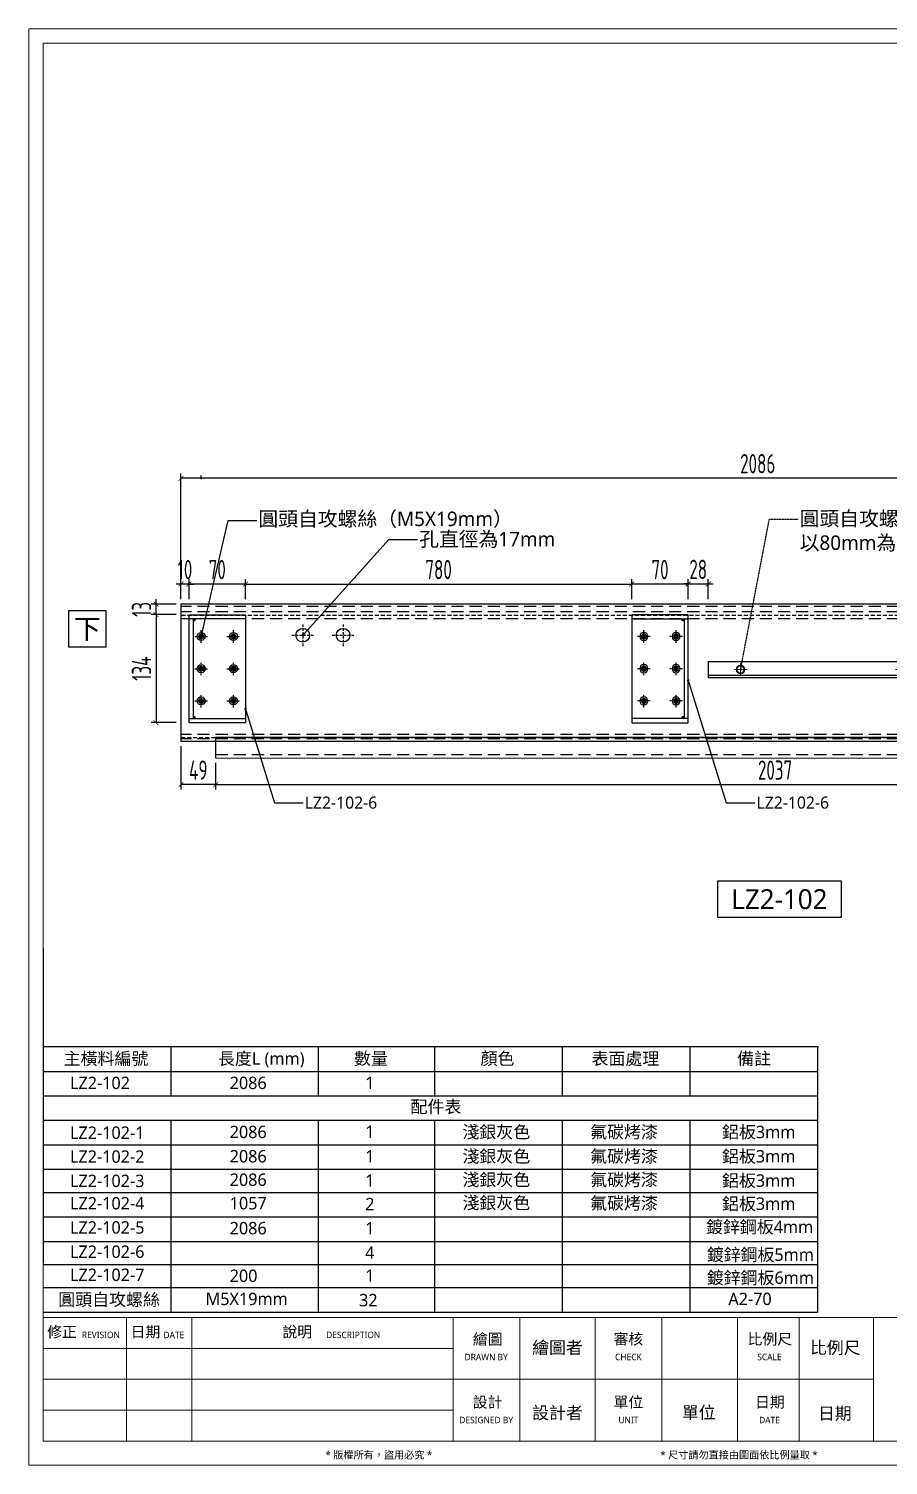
# Model space of a CAD drawing. Extents: x -3378 to 102197, y -3799 to 48702.
# Drawn here: x 8879 to 9945, y 7350 to 9132 of the extents above; entities that cross this region are included whole.
import ezdxf
from ezdxf import colors
from ezdxf.entities.mleader import LeaderData, LeaderLine
from ezdxf.enums import TextEntityAlignment as Align
from ezdxf.math import Vec2, Vec3

# ---------------------------------------------------------------- set-up
doc = ezdxf.new("R2010")
doc.units = 0
doc.set_wipeout_variables(frame=1)
for name, pattern in [('ASC-Facade Detail W1 & W2$0$HIDDEN2', [4.7625, 3.175, -1.5875]), ('CENTER', [2, 1.25, -0.25, 0.25, -0.25]), ('DASHDOT', [1, 0.5, -0.25, 0, -0.25]), ('HIDDEN', [0.375, 0.25, -0.125])]:
    doc.linetypes.add(name, pattern=pattern)
for name, color, linetype in [('BCM-draft', 252, 'Continuous'), ('CL', 14, 'CENTER'), ('DIM', 173, 'Continuous'), ('GM_ANNO_LABL', 4, 'Continuous'), ('GM_ANNO_TEXT', 7, 'Continuous'), ('GM_FILL', 253, 'Continuous'), ('噴塗面', 6, 'DASHDOT'), ('視覺模型鋁擠型暫替', 4, 'Continuous'), ('金屬面材 METAL PANEL', 2, 'Continuous'), ('镀锌钢板', 3, 'Continuous'), ('隱藏線 HIDDEN', 8, 'HIDDEN')]:
    doc.layers.add(name, color=color, linetype=linetype)
doc.layers.add('GM_CNST', color=171, linetype='Continuous', lineweight=5, plot=False)
doc.layers.add('GM_SCEW', color=6, linetype='Continuous', lineweight=5)
doc.styles.add('CHINESE', font='ros1.shx', dxfattribs={"width": 0.75, "bigfont": 'hztxt.shx'})
doc.styles.add('GM', font='')
doc.styles.get('GM').set_extended_font_data('Microsoft JhengHei')
doc.dimstyles.new('F-06', dxfattribs={"dimscale": 6, "dimtxt": 4, "dimasz": 1, "dimexe": 1, "dimexo": 1, "dimgap": 1, "dimtad": 1, "dimdec": 1, "dimzin": 12, "dimdsep": 46, "dimtxsty": 'CHINESE', "dimblk": 'ARCHTICK', "dimcen": 0, "dimclrd": 4, "dimclre": 4, "dimclrt": 1, "dimadec": 0, "dimazin": 3, "dimtfac": 1, "dimtdec": 1, "dimtix": 1, "dimtmove": 2, "dimatfit": 3, "dimfxl": 1, "dimtolj": 1, "dimtzin": 0, "dimarcsym": 0})

# ---------------------------------------------------------------- blocks, each defined once
blk = doc.blocks.new('TK')
at = {"lineweight": 0}
for p, q in [((20.2, 5), (20.2, 30.55)), ((33.73, 5), (33.73, 30.55)), ((87.7, 5), (87.7, 30.55)), ((101.5, 5), (101.5, 30.55)), ((117.09, 5), (117.09, 30.55)), ((130.89, 5), (130.89, 30.55)), ((146.48, 5), (146.48, 30.55)), ((159.25, 5), (159.25, 30.55)), ((174.58, 5), (174.58, 30.55)), ((3, 24.16), (87.7, 24.16)), ((3, 17.78), (174.58, 17.78)), ((3, 11.39), (87.7, 11.39))]:
    blk.add_line(p, q, dxfattribs=at)
at = {"lineweight": 0, "flags": 128}
blk.add_lwpolyline([(3, 30.55), (415, 30.55)], dxfattribs=at)
at = {"lineweight": 0}
blk.add_3dface([(3, 5), (415, 5), (415, 294), (3, 294)], dxfattribs=at)
at = {"layer": 'GM_CNST'}
blk.add_lwpolyline([(3, 294), (415, 294), (415, 30.55), (3, 30.55)], close=True, dxfattribs=at)
at = {"layer": 'GM_CNST', "linetype": 'Continuous', "lineweight": 0}
blk.add_3dface([(420, 0), (0, 0), (0, 297), (420, 297)], dxfattribs=at)
at = {"layer": 'GM_ANNO_TEXT', "linetype": 'Continuous', "char_height": 2.249, "attachment_point": 5, "style": 'GM'}
for s, insert, line_spacing_factor in [('修正', (6.88, 27.45), 0.725792), ('日期', (24.13, 27.45), 0.725792), ('說明', (55.51, 27.45), 0.725792), ('繪圖', (94.86, 25.95), 0.725792), ('審核', (123.94, 25.98), 0.728704), ('比例尺', (153.19, 25.98), 0.728704), ('設計', (94.86, 12.93), 0.725792), ('單位', (123.94, 12.93), 0.725792), ('日期', (153.19, 12.93), 0.725792)]:
    blk.add_mtext(s, dxfattribs=dict(at, insert=insert, line_spacing_factor=line_spacing_factor))
at = {"layer": 'GM_ANNO_TEXT', "attachment_point": 5, "style": 'GM'}
for s, insert, char_height in [('REVISION', (14.91, 26.94), 1.329), ('DATE', (29.99, 26.94), 1.329), ('DESCRIPTION', (67.07, 26.94), 1.3287), ('DRAWN BY', (94.55, 22.38), 1.329), ('CHECK', (123.94, 22.38), 1.329), ('SCALE ', (153.11, 22.38), 1.329), ('DESIGNED BY', (94.55, 9.35), 1.3287), ('UNIT', (123.94, 9.35), 1.329), ('DATE', (153.11, 9.35), 1.329)]:
    blk.add_mtext(s, dxfattribs=dict(at, insert=insert, char_height=char_height))
at = {"layer": 'GM_ANNO_TEXT', "linetype": 'Continuous', "lineweight": 0, "char_height": 1.5332, "line_spacing_factor": 0.725792, "style": 'GM'}
for s, insert, attachment_point in [('* 版權所有，盜用必究 *  ', (83.4, 2.04), 6), ('* 尺寸請勿直接由圖面依比例量取 * ', (146.81, 2.04), 5)]:
    blk.add_mtext(s, dxfattribs=dict(at, insert=insert, attachment_point=attachment_point))
at = {"layer": 'GM_ANNO_TEXT', "style": 'GM'}
for tag, p in [('業主', (283.43, 26.37)), ('圖名', (283.48, 9.14))]:
    blk.add_attdef(tag, text='', height=2.56, dxfattribs=at).set_placement(p, align=Align.MIDDLE_LEFT)
for tag, p in [('繪圖者', (109.3, 23.05)), ('比例尺', (166.71, 23.04)), ('設計者', (109.3, 9.56)), ('單位', (138.49, 9.62)), ('日期', (166.62, 9.45))]:
    blk.add_attdef(tag, text='', height=2.56, dxfattribs=at).set_placement(p, align=Align.CENTER)
for p in [(389.45, 19.37), (389.45, 13.69), (359.78, 12.56), (389.45, 8.01)]:
    blk.add_attdef('加工編號', text='', height=2.56, dxfattribs=at).set_placement(p, align=Align.MIDDLE)
blk = doc.blocks.new('*U895')
blk.add_wipeout([(-5.35, 1.6), (5.35, 1.6), (5.35, -1.6), (-5.35, -1.6)])
blk.add_lwpolyline([(-5.35, 1.6), (5.35, 1.6), (5.35, -1.6), (-5.35, -1.6)], close=True)
at = {"layer": 'GM_ANNO_TEXT', "ltscale": 0.3, "style": 'GM', "flags": 8}
blk.add_attdef('01', text='', height=1.73, dxfattribs=at).set_placement((0, 0), align=Align.MIDDLE_CENTER)
blk = doc.blocks.new('_ArchTick')
at = {"color": 0, "linetype": 'ByBlock', "const_width": 0.15}
blk.add_lwpolyline([(-0.5, -0.5), (0.5, 0.5)], dxfattribs=at)
blk = doc.blocks.new('*D1108')
at = {"layer": 'Defpoints', "color": 0, "ltscale": 10, "transparency": 16777216}
for p in [(10498.1, 8276.7, 0), (9110.6, 8227.2, 0), (10498.1, 8194)]:
    blk.add_point(p, dxfattribs=at)
at = {"layer": 'DIM', "color": 4, "lineweight": -2, "ltscale": 10, "transparency": 16777216}
for p, q in [((10498.1, 8270.7), (10498.1, 8188)), ((9110.6, 8221.2), (9110.6, 8188)), ((9110.6, 8194), (10498.1, 8194))]:
    blk.add_line(p, q, dxfattribs=at)
at = {"layer": 'DIM', "color": 4, "lineweight": -2, "ltscale": 10, "transparency": 16777216, "xscale": 6, "yscale": 6, "zscale": 6, "rotation": 180}
blk.add_blockref('_ArchTick', (9110.6, 8194), dxfattribs=at)
at = {"layer": 'DIM', "color": 4, "lineweight": -2, "ltscale": 10, "transparency": 16777216, "xscale": 6, "yscale": 6, "zscale": 6}
blk.add_blockref('_ArchTick', (10498.1, 8194), dxfattribs=at)
at = {"layer": 'DIM', "color": 1, "ltscale": 10, "transparency": 16777216, "insert": (9804.4, 8212), "char_height": 24, "attachment_point": 5, "style": 'CHINESE'}
blk.add_mtext('\\A1;2037', dxfattribs=at)
blk = doc.blocks.new('*D1109')
at = {"layer": 'Defpoints', "color": 0, "ltscale": 10, "transparency": 16777216}
for p in [(9067.6, 8574.1), (9067.6, 8417.9, 0), (10498.1, 8417.9, 0)]:
    blk.add_point(p, dxfattribs=at)
at = {"layer": 'DIM', "color": 4, "lineweight": -2, "ltscale": 10, "transparency": 16777216}
for p, q in [((9067.6, 8423.9), (9067.6, 8580.1)), ((10498.1, 8574.1), (9067.6, 8574.1)), ((10498.1, 8423.9), (10498.1, 8580.1))]:
    blk.add_line(p, q, dxfattribs=at)
at = {"layer": 'DIM', "color": 4, "lineweight": -2, "ltscale": 10, "transparency": 16777216, "xscale": 6, "yscale": 6, "zscale": 6, "rotation": 180}
blk.add_blockref('_ArchTick', (9067.6, 8574.1), dxfattribs=at)
at = {"layer": 'DIM', "color": 4, "lineweight": -2, "ltscale": 10, "transparency": 16777216, "xscale": 6, "yscale": 6, "zscale": 6}
blk.add_blockref('_ArchTick', (10498.1, 8574.1), dxfattribs=at)
at = {"layer": 'DIM', "color": 1, "ltscale": 10, "transparency": 16777216, "insert": (9782.9, 8592.1), "char_height": 24, "attachment_point": 5, "style": 'CHINESE'}
blk.add_mtext('\\A1;2086', dxfattribs=at)
blk = doc.blocks.new('*D1110')
at = {"layer": 'Defpoints', "color": 0, "ltscale": 10, "transparency": 16777216}
for p in [(9067.6, 8247.9, 0), (9110.6, 8227.2, 0), (9067.6, 8194)]:
    blk.add_point(p, dxfattribs=at)
at = {"layer": 'DIM', "color": 4, "lineweight": -2, "ltscale": 10, "transparency": 16777216}
for p, q in [((9067.6, 8241.9), (9067.6, 8188)), ((9110.6, 8221.2), (9110.6, 8188)), ((9110.6, 8194), (9067.6, 8194))]:
    blk.add_line(p, q, dxfattribs=at)
at = {"layer": 'DIM', "color": 4, "lineweight": -2, "ltscale": 10, "transparency": 16777216, "xscale": 6, "yscale": 6, "zscale": 6, "rotation": 180}
blk.add_blockref('_ArchTick', (9067.6, 8194), dxfattribs=at)
at = {"layer": 'DIM', "color": 4, "lineweight": -2, "ltscale": 10, "transparency": 16777216, "xscale": 6, "yscale": 6, "zscale": 6}
blk.add_blockref('_ArchTick', (9110.6, 8194), dxfattribs=at)
at = {"layer": 'DIM', "color": 1, "ltscale": 10, "transparency": 16777216, "insert": (9089.1, 8212), "char_height": 24, "attachment_point": 5, "style": 'CHINESE'}
blk.add_mtext('\\A1;49', dxfattribs=at)
blk = doc.blocks.new('*U35')
blk.add_lwpolyline([(1.2, 0.7), (2.5, 0.7, -0.398336), (3, 0.2, -0.027263), (3, -0.2, -0.398336), (2.5, -0.7), (1.2, -0.7, 0.414214), (0.7, -1.2), (0.7, -2.5, -0.398336), (0.2, -3, -0.027263), (-0.2, -3, -0.398336), (-0.7, -2.5), (-0.7, -1.2, 0.414214), (-1.2, -0.7), (-2.5, -0.7, -0.398336), (-3, -0.2, -0.027263), (-3, 0.2, -0.398336), (-2.5, 0.7), (-1.2, 0.7, 0.414214), (-0.7, 1.2), (-0.7, 2.5, -0.398336), (-0.2, 3, -0.027263), (0.2, 3, -0.398336), (0.7, 2.5), (0.7, 1.2, 0.414214)], format="xyb", close=True)
blk.add_circle((0, 0), 5)
at = {"layer": 'CL'}
for p, q in [((-8, 0), (8, 0)), ((0, 8), (0, -8))]:
    blk.add_line(p, q, dxfattribs=at)
blk = doc.blocks.new('圓孔6mm')
at = {"layer": '視覺模型鋁擠型暫替', "color": 6, "linetype": 'Continuous'}
blk.add_circle((0, 0), 3, dxfattribs=at)
at = {"layer": 'BCM-draft'}
blk.add_blockref('*U35', (0, 0), dxfattribs=at)
blk = doc.blocks.new('4t 托架')
at = {"layer": '視覺模型鋁擠型暫替', "color": 7, "linetype": 'Continuous'}
for centre, radius, start, end in [((14.5, -11.5), 1, 270, 0), ((14.5, -11.5), 2, 270, 0), ((14.5, -11.5), 3, 270, 0), ((138.5, -11.5), 3, 180, 270), ((138.5, -11.5), 2, 180, 270), ((138.5, -11.5), 1, 180, 270)]:
    blk.add_arc(centre, radius, start, end, dxfattribs=at)
at = {"layer": '镀锌钢板', "color": 6, "linetype": 'Continuous'}
for p, q in [((14.5, -6.5), (14.5, -76.5)), ((138.5, -11.5), (14.5, -11.5)), ((138.5, -76.5), (138.5, -6.5))]:
    blk.add_line(p, q, dxfattribs=at)
blk.add_lwpolyline([(9.5, -6.5), (143.5, -6.5), (143.5, -76.5), (9.5, -76.5)], close=True, dxfattribs=at)
at = {"layer": '視覺模型鋁擠型暫替', "linetype": 'Continuous'}
for p in [(36.5, -21.5), (76.5, -21.5), (116.5, -21.5), (36.5, -61.5), (76.5, -61.5), (116.5, -61.5)]:
    blk.add_blockref('圓孔6mm', p, dxfattribs=at)
blk = doc.blocks.new('*D1113')
at = {"layer": 'Defpoints', "color": 0, "ltscale": 10, "transparency": 16777216}
for p in [(9036.7, 8417.9), (9067.6, 8417.9), (9067.6, 8404.9, 0)]:
    blk.add_point(p, dxfattribs=at)
at = {"layer": 'DIM', "color": 4, "lineweight": -2, "ltscale": 10, "transparency": 16777216}
for p, q in [((9061.6, 8417.9), (9030.7, 8417.9)), ((9036.7, 8417.9), (9036.7, 8423.9)), ((9036.7, 8404.9), (9036.7, 8417.9)), ((9061.6, 8404.9), (9030.7, 8404.9)), ((9036.7, 8404.9), (9036.7, 8398.9))]:
    blk.add_line(p, q, dxfattribs=at)
at = {"layer": 'DIM', "color": 4, "lineweight": -2, "ltscale": 10, "transparency": 16777216, "xscale": 6, "yscale": 6, "zscale": 6}
for p, rotation in [((9036.7, 8417.9), 270), ((9036.7, 8404.9), 90)]:
    blk.add_blockref('_ArchTick', p, dxfattribs=dict(at, rotation=rotation))
at = {"layer": 'DIM', "color": 1, "ltscale": 10, "transparency": 16777216, "insert": (9018.7, 8411.4), "char_height": 24, "attachment_point": 5, "rotation": 90, "style": 'CHINESE'}
blk.add_mtext('\\A1;13', dxfattribs=at)
blk = doc.blocks.new('*D1114')
at = {"layer": 'Defpoints', "color": 0, "ltscale": 10, "transparency": 16777216}
for p in [(9067.6, 8404.9), (9036.7, 8270.9), (9067.6, 8270.9)]:
    blk.add_point(p, dxfattribs=at)
at = {"layer": 'DIM', "color": 4, "lineweight": -2, "ltscale": 10, "transparency": 16777216}
for p, q in [((9061.6, 8404.9), (9030.7, 8404.9)), ((9036.7, 8404.9), (9036.7, 8270.9)), ((9061.6, 8270.9), (9030.7, 8270.9))]:
    blk.add_line(p, q, dxfattribs=at)
at = {"layer": 'DIM', "color": 4, "lineweight": -2, "ltscale": 10, "transparency": 16777216, "xscale": 6, "yscale": 6, "zscale": 6}
for p, rotation in [((9036.7, 8404.9), 90), ((9036.7, 8270.9), 270)]:
    blk.add_blockref('_ArchTick', p, dxfattribs=dict(at, rotation=rotation))
at = {"layer": 'DIM', "color": 1, "ltscale": 10, "transparency": 16777216, "insert": (9018.7, 8337.9), "char_height": 24, "attachment_point": 5, "rotation": 90, "style": 'CHINESE'}
blk.add_mtext('\\A1;134', dxfattribs=at)
blk = doc.blocks.new('_Dot')
at = {"color": 0, "linetype": 'ByBlock', "lineweight": -2}
blk.add_line((-0.5, 0), (-1, 0), dxfattribs=at)
at = {"color": 0, "linetype": 'ByBlock', "const_width": 0.5}
blk.add_lwpolyline([(-0.25, 0, 1), (0.25, 0, 1)], format="xyb", close=True, dxfattribs=at)
blk = doc.blocks.new('*D1115')
at = {"layer": 'Defpoints', "color": 0, "ltscale": 10, "transparency": 16777216}
for p in [(9067.6, 8442.8), (9067.6, 8417.9), (9077.6, 8417.9)]:
    blk.add_point(p, dxfattribs=at)
at = {"layer": 'DIM', "color": 4, "lineweight": -2, "ltscale": 10, "transparency": 16777216}
for p, q in [((9067.6, 8423.9), (9067.6, 8448.8)), ((9077.6, 8423.9), (9077.6, 8448.8)), ((9067.6, 8442.8), (9061.6, 8442.8)), ((9077.6, 8442.8), (9067.6, 8442.8)), ((9077.6, 8442.8), (9083.6, 8442.8))]:
    blk.add_line(p, q, dxfattribs=at)
at = {"layer": 'DIM', "color": 4, "lineweight": -2, "ltscale": 10, "transparency": 16777216, "xscale": 6, "yscale": 6, "zscale": 6}
blk.add_blockref('_ArchTick', (9067.6, 8442.8), dxfattribs=at)
at = {"layer": 'DIM', "color": 4, "lineweight": -2, "ltscale": 10, "transparency": 16777216, "xscale": 6, "yscale": 6, "zscale": 6, "rotation": 180}
blk.add_blockref('_ArchTick', (9077.6, 8442.8), dxfattribs=at)
at = {"layer": 'DIM', "color": 1, "ltscale": 10, "transparency": 16777216, "insert": (9072.6, 8460.8), "char_height": 24, "attachment_point": 5, "style": 'CHINESE'}
blk.add_mtext('\\A1;10', dxfattribs=at)
blk = doc.blocks.new('*D1116')
at = {"layer": 'Defpoints', "color": 0, "ltscale": 10, "transparency": 16777216}
for p in [(9626.6, 8442.8), (9147.6, 8417.9), (9626.6, 8417.9)]:
    blk.add_point(p, dxfattribs=at)
at = {"layer": 'DIM', "color": 4, "lineweight": -2, "ltscale": 10, "transparency": 16777216}
for p, q in [((9147.6, 8423.9), (9147.6, 8448.8)), ((9626.6, 8423.9), (9626.6, 8448.8)), ((9147.6, 8442.8), (9626.6, 8442.8))]:
    blk.add_line(p, q, dxfattribs=at)
at = {"layer": 'DIM', "color": 4, "lineweight": -2, "ltscale": 10, "transparency": 16777216, "xscale": 6, "yscale": 6, "zscale": 6, "rotation": 180}
blk.add_blockref('_ArchTick', (9147.6, 8442.8), dxfattribs=at)
at = {"layer": 'DIM', "color": 4, "lineweight": -2, "ltscale": 10, "transparency": 16777216, "xscale": 6, "yscale": 6, "zscale": 6}
blk.add_blockref('_ArchTick', (9626.6, 8442.8), dxfattribs=at)
at = {"layer": 'DIM', "color": 1, "ltscale": 10, "transparency": 16777216, "insert": (9387.1, 8460.8), "char_height": 24, "attachment_point": 5, "style": 'CHINESE'}
blk.add_mtext('\\A1;780', dxfattribs=at)
blk = doc.blocks.new('A$C1729d957')
at = {"color": 1, "linetype": 'ASC-Facade Detail W1 & W2$0$HIDDEN2'}
for p, q in [((-13.5, 0), (13.5, 0)), ((0, 13.5), (0, -13.5))]:
    blk.add_line(p, q, dxfattribs=at)
at = {"color": 1}
blk.add_circle((0, 0), 8.5, dxfattribs=at)
blk = doc.blocks.new('*D1117')
at = {"layer": 'Defpoints', "color": 0, "ltscale": 10, "transparency": 16777216}
for p in [(9721.6, 8443), (9696.7, 8417.9, 0), (9721.6, 8417.9, 0)]:
    blk.add_point(p, dxfattribs=at)
at = {"layer": 'DIM', "color": 4, "lineweight": -2, "ltscale": 10, "transparency": 16777216}
for p, q in [((9696.7, 8423.9), (9696.7, 8449)), ((9721.6, 8423.9), (9721.6, 8449)), ((9696.7, 8443), (9690.7, 8443)), ((9696.7, 8443), (9721.6, 8443)), ((9721.6, 8443), (9727.6, 8443))]:
    blk.add_line(p, q, dxfattribs=at)
at = {"layer": 'DIM', "color": 4, "lineweight": -2, "ltscale": 10, "transparency": 16777216, "xscale": 6, "yscale": 6, "zscale": 6}
blk.add_blockref('_ArchTick', (9696.7, 8443), dxfattribs=at)
at = {"layer": 'DIM', "color": 4, "lineweight": -2, "ltscale": 10, "transparency": 16777216, "xscale": 6, "yscale": 6, "zscale": 6, "rotation": 180}
blk.add_blockref('_ArchTick', (9721.6, 8443), dxfattribs=at)
at = {"layer": 'DIM', "color": 1, "ltscale": 10, "transparency": 16777216, "insert": (9709.1, 8461), "char_height": 24, "attachment_point": 5, "style": 'CHINESE'}
blk.add_mtext('\\A1;28', dxfattribs=at)
blk = doc.blocks.new('m6六角自攻(平面)')
at = {"linetype": 'CENTER'}
for p, q in [((8, 0), (-8, 0)), ((0, -8), (0, 8))]:
    blk.add_line(p, q, dxfattribs=at)
blk.add_lwpolyline([(0, 4.9), (4.3, 2.5), (4.3, -2.5), (0, -4.9), (-4.3, -2.5), (-4.3, 2.5)], close=True)
blk.add_circle((0, 0), 5.5)
blk = doc.blocks.new('*D1135')
at = {"layer": 'Defpoints', "color": 0, "ltscale": 10, "transparency": 16777216}
for p in [(9626.6, 8442.8), (9626.6, 8417.9, 0), (9696.7, 8417.9, 0)]:
    blk.add_point(p, dxfattribs=at)
at = {"layer": 'DIM', "color": 4, "lineweight": -2, "ltscale": 10, "transparency": 16777216}
for p, q in [((9626.6, 8423.9), (9626.6, 8448.8)), ((9696.7, 8423.9), (9696.7, 8448.8)), ((9696.7, 8442.8), (9626.6, 8442.8))]:
    blk.add_line(p, q, dxfattribs=at)
at = {"layer": 'DIM', "color": 4, "lineweight": -2, "ltscale": 10, "transparency": 16777216, "xscale": 6, "yscale": 6, "zscale": 6, "rotation": 180}
blk.add_blockref('_ArchTick', (9626.6, 8442.8), dxfattribs=at)
at = {"layer": 'DIM', "color": 4, "lineweight": -2, "ltscale": 10, "transparency": 16777216, "xscale": 6, "yscale": 6, "zscale": 6}
blk.add_blockref('_ArchTick', (9696.7, 8442.8), dxfattribs=at)
at = {"layer": 'DIM', "color": 1, "ltscale": 10, "transparency": 16777216, "insert": (9661.7, 8460.8), "char_height": 24, "attachment_point": 5, "style": 'CHINESE'}
blk.add_mtext('\\A1;70', dxfattribs=at)
blk = doc.blocks.new('*D1136')
at = {"layer": 'Defpoints', "color": 0, "ltscale": 10, "transparency": 16777216}
for p in [(9077.6, 8442.8), (9077.6, 8417.9, 0), (9147.6, 8417.9, 0)]:
    blk.add_point(p, dxfattribs=at)
at = {"layer": 'DIM', "color": 4, "lineweight": -2, "ltscale": 10, "transparency": 16777216}
for p, q in [((9077.6, 8423.9), (9077.6, 8448.8)), ((9147.6, 8423.9), (9147.6, 8448.8)), ((9147.6, 8442.8), (9077.6, 8442.8))]:
    blk.add_line(p, q, dxfattribs=at)
at = {"layer": 'DIM', "color": 4, "lineweight": -2, "ltscale": 10, "transparency": 16777216, "xscale": 6, "yscale": 6, "zscale": 6, "rotation": 180}
blk.add_blockref('_ArchTick', (9077.6, 8442.8), dxfattribs=at)
at = {"layer": 'DIM', "color": 4, "lineweight": -2, "ltscale": 10, "transparency": 16777216, "xscale": 6, "yscale": 6, "zscale": 6}
blk.add_blockref('_ArchTick', (9147.6, 8442.8), dxfattribs=at)
at = {"layer": 'DIM', "color": 1, "ltscale": 10, "transparency": 16777216, "insert": (9112.6, 8460.8), "char_height": 24, "attachment_point": 5, "style": 'CHINESE'}
blk.add_mtext('\\A1;70', dxfattribs=at)
blk = doc.blocks.new('*U1278')
blk.add_wipeout([(-1.6, 1.6), (1.6, 1.6), (1.6, -1.6), (-1.6, -1.6)])
blk.add_lwpolyline([(-1.6, 1.6), (1.6, 1.6), (1.6, -1.6), (-1.6, -1.6)], close=True)
at = {"layer": 'GM_ANNO_TEXT', "ltscale": 0.3, "style": 'GM', "flags": 8}
blk.add_attdef('01', text='', height=1.73, dxfattribs=at).set_placement((0, 0), align=Align.MIDDLE_CENTER)
blk = doc.blocks.new('1057')
at = {"layer": '金屬面材 METAL PANEL'}
for p, q in [((0, 0), (0, -20, 0)), ((699.6, 0, 0), (699.6, -20, 0)), ((0, 0, 0), (699.6, 0, 0)), ((0, -17, 0), (699.6, -17, 0)), ((0, -20), (699.6, -20, 0))]:
    blk.add_line(p, q, dxfattribs=at)
at = {"layer": 'GM_SCEW', "ltscale": 0.3, "xscale": -1, "rotation": 90}
for p in [(40, -10, 0), (240, -10, 0), (440, -9.7, 0), (640, -10, 0)]:
    blk.add_blockref('m6六角自攻(平面)', p, dxfattribs=at)
at = {"layer": 'GM_ANNO_LABL'}
ml = blk.add_multileader_mtext('Standard', dxfattribs=at)
ml.set_content('{\\fMicrosoft JhengHei|b0|i0|c136|p34;圓頭自攻螺絲(M5x19mm)\\P以80mm為開始間距，此後每300mm放置一個}', color=256, style='GM')
ml.set_leader_properties()
ml.set_arrow_properties(name='DOT')
ml.build(insert=Vec2(0, 0))
ml.multileader.update_dxf_attribs({"arrow_head_size": 3})
ctx = ml.context
ctx.base_point, ctx.char_height, ctx.arrow_head_size, ctx.plane_origin = Vec3(111.3, 176.6, 0), 18, 3, Vec3(111.2, -78.8, 0)
notes = []
notes.append((ctx, [(0, (1, 1, 0), (75.7, 176.6, 0), (1, 0), 35.6, [(0, [(40, -10, 0)], 0, [])])]))
ctx.mtext.insert, ctx.mtext.flow_direction = Vec3(113.3, 186.3, 0), 5
for ctx, leaders in notes:
    for number, flags, end, landing, length, lines in leaders:
        leader = LeaderData()
        leader.index, (leader.has_last_leader_line, leader.has_dogleg_vector, leader.attachment_direction) = number, flags
        leader.last_leader_point, leader.dogleg_vector, leader.dogleg_length = Vec3(end), Vec3(landing), length
        for number, points, colour, breaks in lines:
            line = LeaderLine()
            line.index, line.vertices, line.color, line.breaks = number, Vec3.list(points), colors.encode_raw_color(colour), breaks
            leader.lines.append(line)
        ctx.leaders.append(leader)

msp = doc.modelspace()

# ---------------------------------------------------------------- linework, layer by layer
at = {"color": 3, "elevation": 0}
msp.add_lwpolyline([(9067.616, 8417.857), (9067.616, 8247.857), (10498.091, 8247.857), (10498.091, 8417.857)], close=True, dxfattribs=at)
at = {"layer": 'GM_FILL'}
for p, q in [((8896.793, 7990.909), (8896.793, 7600.824)), ((8897.8, 7869.036), (9858.201, 7869.036)), ((9055.153, 7869.036), (9055.153, 7808.003)), ((9237.821, 7869.036), (9237.821, 7808.003)), ((9382.114, 7869.036), (9382.114, 7808.003)), ((9540.474, 7869.036), (9540.474, 7808.003)), ((9698.834, 7869.036), (9698.834, 7808.003)), ((9857.194, 7869.036), (9857.194, 7539.736)), ((8896.793, 7838.216), (9857.194, 7838.216)), ((8896.793, 7808.003), (9857.194, 7808.003)), ((9084.973, 7808.003), (9857.194, 7808.003)), ((8896.793, 7777.688), (9857.194, 7777.688)), ((9055.153, 7777.688), (9055.153, 7539.736)), ((9237.821, 7777.688), (9237.821, 7539.736)), ((9382.114, 7777.688), (9382.114, 7539.736)), ((9540.474, 7777.688), (9540.474, 7539.736)), ((9698.834, 7777.688), (9698.834, 7539.736)), ((8896.793, 7747.162), (9857.194, 7747.162)), ((8896.793, 7717.019), (9857.194, 7717.019)), ((8896.793, 7687.901), (9857.194, 7687.901)), ((8896.793, 7657.847), (9857.194, 7657.847)), ((8896.793, 7627.455), (9857.194, 7627.455)), ((8896.793, 7598.791), (9857.194, 7598.791)), ((8896.793, 7570.128), (9857.194, 7570.128)), ((8896.793, 7539.736), (9857.194, 7539.736))]:
    msp.add_line(p, q, dxfattribs=at)
at = {"layer": '镀锌钢板', "linetype": 'Continuous', "elevation": 0}
msp.add_lwpolyline([(9110.624, 8252.357), (9110.624, 8227.157), (10498.091, 8226.928), (10498.091, 8252.357)], close=True, dxfattribs=at)
at = {"layer": '隱藏線 HIDDEN', "ltscale": 60}
for p, q in [((10498.091, 8414.857, 0), (9067.616, 8414.857, 0)), ((10498.091, 8408.357, 0), (9067.616, 8408.357, 0)), ((10498.091, 8399.857, 0), (9067.616, 8399.857, 0)), ((10498.091, 8256.357, 0), (9067.616, 8256.357, 0)), ((10498.091, 8250.857, 0), (9067.616, 8250.857, 0)), ((10498.091, 8231.181, 0), (9110.624, 8231.181, 0))]:
    msp.add_line(p, q, dxfattribs=at)
at = {"layer": '隱藏線 HIDDEN', "ltscale": 20, "elevation": 0}
msp.add_lwpolyline([(10498.091, 8403.857), (9067.621, 8403.857), (9067.61, 8252.357), (10498.091, 8252.357)], dxfattribs=at)

# ---------------------------------------------------------------- block references
ref = msp.add_blockref('TK', (8878.793, 7349.705), dxfattribs=dict(xscale=6, yscale=6, zscale=6))
ref.add_attrib('比例尺', '比例尺', dxfattribs={"layer": 'GM_ANNO_TEXT', "height": 15.3316, "style": 'GM'}).set_placement((9879.066, 7487.965), align=Align.CENTER)
ref.add_attrib('日期', '日期', dxfattribs={"layer": 'GM_ANNO_TEXT', "height": 15.3316, "style": 'GM'}).set_placement((9878.484, 7406.383), align=Align.CENTER)
ref.add_attrib('單位', '單位', dxfattribs={"layer": 'GM_ANNO_TEXT', "height": 15.3316, "style": 'GM'}).set_placement((9709.739, 7407.444), align=Align.CENTER)
ref.add_attrib('設計者', '設計者', dxfattribs={"layer": 'GM_ANNO_TEXT', "height": 15.3316, "style": 'GM'}).set_placement((9534.57, 7407.07), align=Align.CENTER)
ref.add_attrib('繪圖者', '繪圖者', dxfattribs={"layer": 'GM_ANNO_TEXT', "height": 15.3316, "style": 'GM'}).set_placement((9534.57, 7487.992), align=Align.CENTER)
for p in [(9218.615, 8379.357, 0), (9268.615, 8379.357, 0)]:
    msp.add_blockref('A$C1729d957', p)
at = {"layer": 'GM_ANNO_LABL', "lineweight": -2, "xscale": 3, "yscale": 3, "zscale": 3, "rotation": 272.5981651657453}
msp.add_blockref('_Dot', (9092.616, 8574.368, 0), dxfattribs=at)
at = {"layer": '噴塗面'}
msp.add_blockref('1057', (9721.596, 8346.857, 0), dxfattribs=at)
at = {"layer": '視覺模型鋁擠型暫替', "linetype": 'Continuous', "rotation": 90}
msp.add_blockref('4t 托架', (9071.116, 8261.357, 0), dxfattribs=at)
at = {"layer": '視覺模型鋁擠型暫替', "linetype": 'Continuous', "xscale": -1, "rotation": 270}
msp.add_blockref('4t 托架', (9703.158, 8261.357, 0), dxfattribs=at)

# ---------------------------------------------------------------- texts
at = {"layer": 'GM_ANNO_TEXT', "ltscale": 0.3, "style": 'GM'}
msp.add_text('主橫料編號', height=15.4077, dxfattribs=at).set_placement((8922.108, 7846.562))
at = {"layer": 'GM_ANNO_TEXT', "style": 'GM'}
for s, height, p in [('長度L (mm)', 15.4077, (9113.495, 7846.562)), ('數量', 15.4077, (9282.145, 7846.562)), ('顏色', 15.4077, (9439.177, 7846.562)), ('表面處理', 15.4077, (9576.75, 7846.562)), ('備註', 15.4077, (9757.379, 7846.562)), ('LZ2-102', 15.4077, (8929.961, 7816.349)), ('2086', 15.4077, (9128.024, 7816.349)), ('1', 15.408, (9296.07, 7816.349)), ('配件表', 15.4077, (9352.385, 7786.726)), ('LZ2-102-1 ', 15.4077, (8929.961, 7754.555)), ('2086', 15.4077, (9128.024, 7755.508)), ('1', 15.408, (9296.07, 7755.82)), ('淺銀灰色', 15.4077, (9416.664, 7755.508)), ('氟碳烤漆', 15.4077, (9575.024, 7755.508)), ('鋁板3mm', 15.4077, (9738.524, 7755.438)), ('LZ2-102-2 ', 15.4077, (8929.961, 7724.946)), ('2086', 15.4077, (9128.024, 7725.365)), ('1', 15.408, (9296.07, 7725.295)), ('淺銀灰色', 15.4077, (9416.664, 7725.365)), ('氟碳烤漆', 15.4077, (9575.024, 7725.365)), ('鋁板3mm', 15.4077, (9738.524, 7725.295)), ('LZ2-102-3', 15.4077, (8929.961, 7694.804)), ('2086', 15.4077, (9128.024, 7696.247)), ('1', 15.408, (9296.07, 7695.152)), ('淺銀灰色', 15.4077, (9416.664, 7696.247)), ('氟碳烤漆', 15.4077, (9575.024, 7696.247)), ('鋁板3mm', 15.4077, (9738.524, 7695.152)), ('LZ2-102-4', 15.4077, (8929.961, 7667.048)), ('1057', 15.4077, (9128.024, 7667.128)), ('2', 15.408, (9296.07, 7666.033)), ('淺銀灰色', 15.4077, (9416.664, 7667.583)), ('氟碳烤漆', 15.4077, (9575.024, 7667.128)), ('鋁板3mm', 15.4077, (9738.524, 7666.489)), ('LZ2-102-5', 15.4077, (8929.961, 7636.994)), ('2086', 15.4077, (9128.024, 7636.139)), ('1', 15.408, (9296.07, 7635.98)), ('鍍鋅鋼板4mm ', 15.4077, (9718.663, 7637.665)), ('LZ2-102-6', 15.4077, (8929.961, 7606.941)), ('4', 15.408, (9296.07, 7605.926)), ('鍍鋅鋼板5mm ', 15.4077, (9719.534, 7603.288)), ('LZ2-102-7', 15.4077, (8929.961, 7578.277)), ('200', 15.4077, (9128.024, 7577.083)), ('1', 15.408, (9296.07, 7577.263)), ('鍍鋅鋼板6mm ', 15.4077, (9719.534, 7574.625)), ('圓頭自攻螺絲', 15.4077, (8915.356, 7547.546)), ('M5X19mm', 15.4077, (9098.09, 7548.42)), ('32', 15.4077, (9288.503, 7546.87)), ('A2-70', 15.4077, (9746.484, 7548.42))]:
    msp.add_text(s, height=height, dxfattribs=at).set_placement(p)

# ---------------------------------------------------------------- dimensions: what is measured, and where the dimension line sits
at = {"layer": 'DIM', "ltscale": 10}
for base, p1, p2, text, picture, middle in [((9067.616, 8574.052, 0), (10498.091, 8417.857, 0), (9067.616, 8417.857, 0), '2086', '*D1109', (9782.854, 8592.052, 0)), ((9626.65, 8442.807, 0), (9147.624, 8417.857, 0), (9626.65, 8417.857, 0), '780', '*D1116', (9387.137, 8460.807, 0)), ((9721.596, 8443.032, 0), (9696.658, 8417.857, 0), (9721.596, 8417.857, 0), '28', '*D1117', (9709.127, 8461.032, 0)), ((10498.091, 8193.96, 0), (9110.624, 8227.157, 0), (10498.091, 8276.729, 0), '2037', '*D1108', (9804.358, 8211.96, 0)), ((9067.616, 8193.96, 0), (9110.624, 8227.157, 0), (9067.616, 8247.857, 0), '49', '*D1110', (9089.12, 8211.96, 0))]:
    dim = msp.add_linear_dim(base=base, p1=p1, p2=p2, text=text, dimstyle='F-06', dxfattribs=at)
    dim.commit()
    dim.dimension.update_dxf_attribs({"geometry": picture, "text_midpoint": middle})
for base, p1, p2, picture, middle in [((9067.616, 8442.807, 0), (9077.616, 8417.857, 0), (9067.616, 8417.857, 0), '*D1115', (9072.616, 8460.807, 0)), ((9077.616, 8442.807), (9147.624, 8417.857, 0), (9077.616, 8417.857, 0), '*D1136', (9112.62, 8460.807)), ((9626.65, 8442.807), (9696.658, 8417.857, 0), (9626.65, 8417.857, 0), '*D1135', (9661.654, 8460.807))]:
    dim = msp.add_linear_dim(base=base, p1=p1, p2=p2, dimstyle='F-06', dxfattribs=at)
    dim.commit()
    dim.dimension.update_dxf_attribs({"geometry": picture, "text_midpoint": middle})
for base, p1, p2, picture, middle in [((9036.747, 8417.857, 0), (9067.621, 8404.863, 0), (9067.616, 8417.857, 0), '*D1113', (9018.747, 8411.36, 0)), ((9036.747, 8270.857, 0), (9067.616, 8404.857, 0), (9067.616, 8270.857, 0), '*D1114', (9018.747, 8337.857, 0))]:
    dim = msp.add_linear_dim(base=base, p1=p1, p2=p2, angle=90, dimstyle='F-06', dxfattribs=at)
    dim.commit()
    dim.dimension.update_dxf_attribs({"geometry": picture, "text_midpoint": middle})

# ---------------------------------------------------------------- leaders
at = {"layer": 'GM_ANNO_LABL'}
ml = msp.add_multileader_mtext('Standard', dxfattribs=at)
ml.set_content('{\\fMicrosoft JhengHei|b0|i0|c136|p34;圓頭自攻螺絲（M5X19mm）}', color=256, style='GM')
ml.set_leader_properties()
ml.set_arrow_properties(name='DOT')
ml.build(insert=Vec2(0, 0))
ml.multileader.update_dxf_attribs({"arrow_head_size": 3})
ctx = ml.context
ctx.base_point, ctx.char_height, ctx.arrow_head_size, ctx.plane_origin = Vec3(9161.652, 8521.701, 0), 18, 3, Vec3(8862.847, 8315.479, 0)
notes = []
notes.append((ctx, [(0, (1, 1, 0), (9126.075, 8521.701, 0), (1, 0), 35.576, [(0, [(9092.616, 8377.857, 0)], 0, [])])]))
ctx.mtext.insert, ctx.mtext.flow_direction = Vec3(9163.652, 8532.746, 0), 5
ml = msp.add_multileader_mtext('Standard', dxfattribs=at)
ml.set_content('{\\fMicrosoft JhengHei|b0|i0|c136|p34;孔直徑為17mm}', color=256, style='GM')
ml.set_leader_properties()
ml.set_arrow_properties(name='DOT')
ml.build(insert=Vec2(0, 0))
ml.multileader.update_dxf_attribs({"arrow_head_size": 3})
ctx = ml.context
ctx.base_point, ctx.char_height, ctx.arrow_head_size, ctx.plane_origin = Vec3(9361.013, 8497.942, 0), 18, 3, Vec3(8988.846, 8310.577, 0)
notes.append((ctx, [(0, (1, 1, 0), (9325.436, 8497.942, 0), (1, 0), 35.576, [(0, [(9218.615, 8379.357, 0)], 0, [])])]))
ctx.mtext.insert, ctx.mtext.flow_direction = Vec3(9363.013, 8507.599, 0), 5
ml = msp.add_multileader_mtext('Standard', dxfattribs=at)
ml.set_content('{\\fMicrosoft JhengHei|b0|i0|c136|p34;\\C0;LZ2-102-\\fMicrosoft JhengHei|b0|i0|c134|p34;6}', color=256, style='GM')
ml.set_leader_properties()
ml.set_arrow_properties(name='DOT')
ml.build(insert=Vec2(0, 0))
ml.multileader.update_dxf_attribs({"arrow_head_size": 3})
ctx = ml.context
ctx.base_point, ctx.char_height, ctx.arrow_head_size, ctx.plane_origin = Vec3(9779.436, 8171.627, 0), 15, 3, Vec3(9767.856, 8254.787, 0)
notes.append((ctx, [(0, (1, 1, 0), (9743.86, 8171.627, 0), (1, 0), 35.576, [(0, [(9696.658, 8323.567, 0)], 0, [])])]))
ctx.mtext.insert, ctx.mtext.flow_direction = Vec3(9781.436, 8179.253, 0), 5
ml = msp.add_multileader_mtext('Standard', dxfattribs=at)
ml.set_content('{\\fMicrosoft JhengHei|b0|i0|c136|p34;\\C0;LZ2-102-\\fMicrosoft JhengHei|b0|i0|c134|p34;6}', color=256, style='GM')
ml.set_leader_properties()
ml.set_arrow_properties(name='DOT')
ml.build(insert=Vec2(0, 0))
ml.multileader.update_dxf_attribs({"arrow_head_size": 3})
ctx = ml.context
ctx.base_point, ctx.char_height, ctx.arrow_head_size, ctx.plane_origin = Vec3(9219.123, 8171.582, 0), 15, 3, Vec3(8917.855, 8219.117, 0)
notes.append((ctx, [(0, (1, 1, 0), (9183.546, 8171.582, 0), (1, 0), 35.576, [(0, [(9147.624, 8287.898, 0)], 0, [])])]))
ctx.mtext.insert, ctx.mtext.flow_direction = Vec3(9221.123, 8179.208, 0), 5
for ctx, leaders in notes:
    for number, flags, end, landing, length, lines in leaders:
        leader = LeaderData()
        leader.index, (leader.has_last_leader_line, leader.has_dogleg_vector, leader.attachment_direction) = number, flags
        leader.last_leader_point, leader.dogleg_vector, leader.dogleg_length = Vec3(end), Vec3(landing), length
        for number, points, colour, breaks in lines:
            line = LeaderLine()
            line.index, line.vertices, line.color, line.breaks = number, Vec3.list(points), colors.encode_raw_color(colour), breaks
            leader.lines.append(line)
        ctx.leaders.append(leader)

# ---------------------------------------------------------------- next in the draw order: block references
at = {"layer": 'GM_ANNO_LABL', "ltscale": 0.3, "xscale": 14.28571431275816, "yscale": 14.28571431275816, "zscale": 14.28571431275816}
for name, p, values in [('*U1278', (8951.498, 8387.27, 0), {'01': '下'}), ('*U895', (9809.745, 8051.956), {'01': 'LZ2-102'})]:
    msp.add_blockref(name, p, dxfattribs=at).add_auto_attribs(values)

doc.saveas('drawing.dxf')
